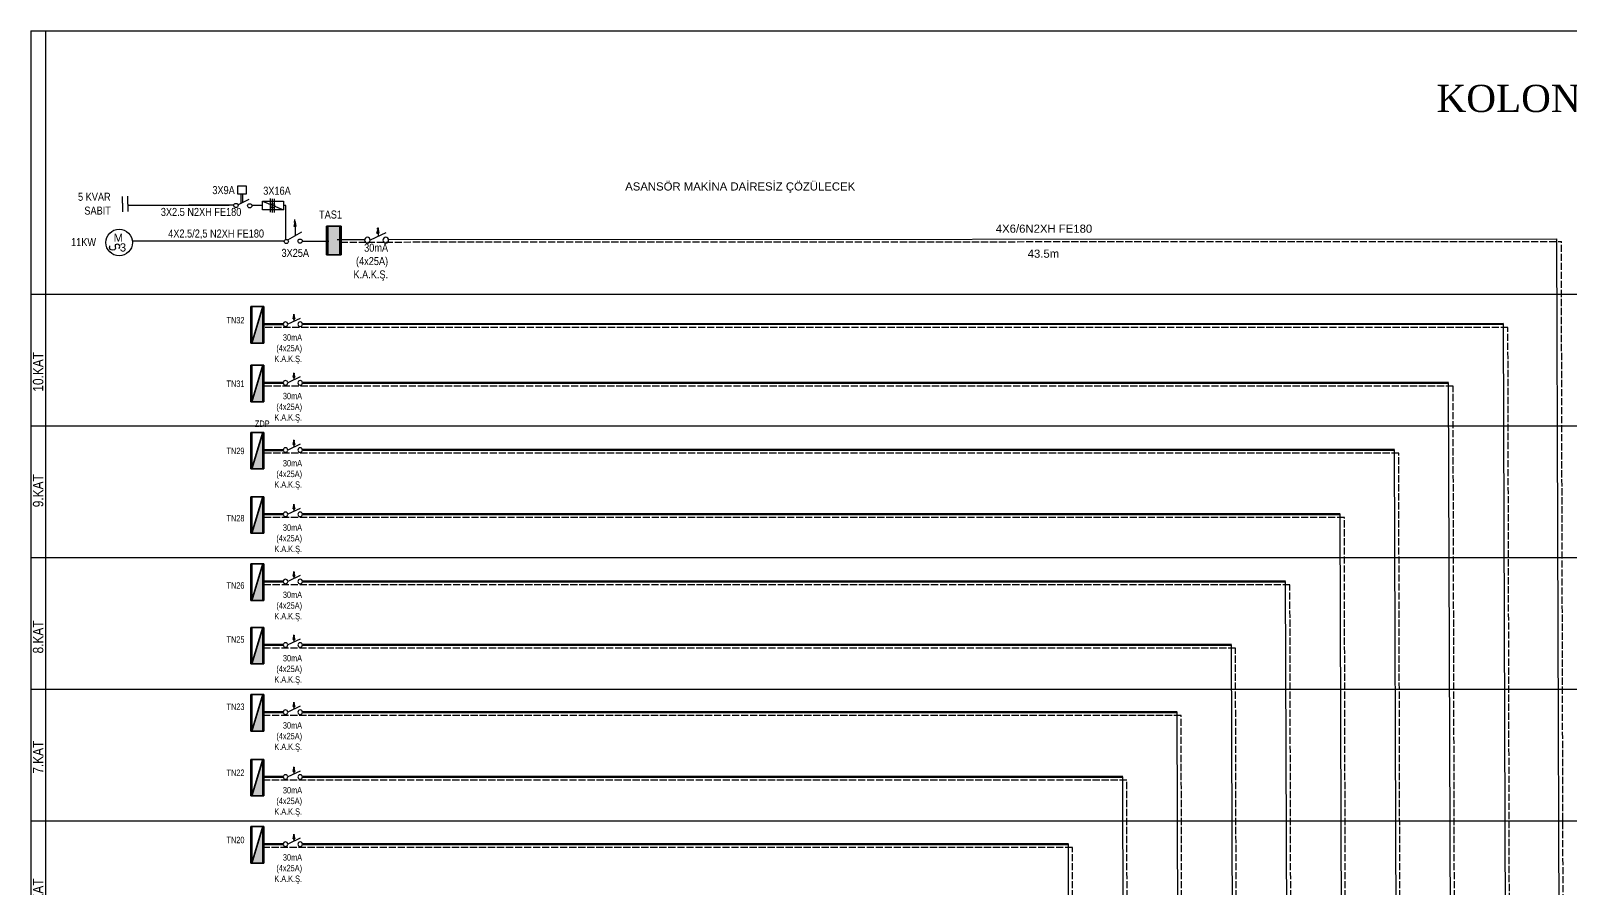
# Model space of a CAD drawing. Header units: millimetres. Extents: x 3395 to 31170, y 2853 to 7104.
# Drawn here: x 17489 to 20049, y 5678 to 7104 of the extents above; entities that cross this region are included whole.
import ezdxf

# ---------------------------------------------------------------- set-up
doc = ezdxf.new("R2010")
doc.units = ezdxf.units.MM
doc.linetypes.add('ACAD_ISO02W100', pattern=[15, 12, -3])
for name, color, linetype in [('Asansör', 200, 'Continuous'), ('AydınlatmaT.', 1, 'Continuous'), ('Elektrik T.', 4, 'Continuous'), ('HidraforY.', 140, 'Continuous'), ('TopraklamaY.', 3, 'ACAD_ISO02W100'), ('YazılarY.', 7, 'Continuous')]:
    doc.layers.add(name, color=color, linetype=linetype)
for name, color, linetype, lineweight in [('deha_elk tablo', 4, 'Continuous', 30), ('deha_elk yazı', 2, 'Continuous', 20), ('KOLON HATTI  LİNYESİ', 240, 'Continuous', 50)]:
    doc.layers.add(name, color=color, linetype=linetype, lineweight=lineweight)
doc.layers.add('Tablo', color=7, linetype='Continuous', true_color=0xff7f7f)
doc.styles.add('ALTYAZI', font='arial.ttf', dxfattribs={"width": 0.8, "height": 10})
doc.styles.add('MEKAN', font='times.ttf')
doc.styles.add('sh_elk yazı', font='ARIALN.TTF', dxfattribs={"height": 10})
doc.styles.add('TXTX', font='arial.ttf')

# ---------------------------------------------------------------- blocks, each defined once
blk = doc.blocks.new('şalt-kakş')
h = blk.add_hatch(color=2)
h.dxf.hatch_style = 1
h.paths.add_polyline_path([(12, 8.6), (13.2, 13.6), (14.5, 8.6)])
at = {"color": 4}
blk.add_lwpolyline([(12, 8.6), (13.2, 13.6), (14.5, 8.6), (12, 8.6)], dxfattribs=at)
at = {"layer": 'deha_elk tablo'}
blk.add_line((3.5, 9.2), (23, 0), dxfattribs=at)
at = {"layer": 'deha_elk tablo', "ltscale": 5}
blk.add_line((13.2, 8.6), (13.2, 4.6), dxfattribs=at)
for points in [[(12, 14.2), (14.5, 14.2)], [(13.2, 14.2), (13.2, 15.7)]]:
    blk.add_lwpolyline(points, dxfattribs=at)
blk.add_lwpolyline([(13.2, 13.6), (12, 8.6), (14.5, 8.6)], close=True, dxfattribs=at)
at = {"layer": 'deha_elk tablo', "ltscale": 0.5}
for centre in [(3.5, 0), (26.5, 0)]:
    blk.add_circle(centre, 3.5, dxfattribs=at)
blk = doc.blocks.new('tablo_sh şb tab-tali')
h = blk.add_hatch(color=2)
h.dxf.hatch_style = 1
h.paths.add_polyline_path([(-17.1, 1.5), (-17.1, 18.5), (40, 1.5)])
at = {"color": 4}
for p, q in [((-17.1, 18.5), (40, 1.5)), ((-17.1, 1.5), (-17.1, 18.5)), ((40, 1.5), (-17.1, 1.5))]:
    blk.add_line(p, q, dxfattribs=at)
at = {"layer": 'deha_elk tablo', "color": 4, "lineweight": 35}
for p, q in [((-17.1, 0), (-17.1, 20)), ((-17.1, 20), (40, 20)), ((-17.1, 18.5), (40, 1.5)), ((40, 0), (-17.1, 0)), ((40, 20), (40, 0))]:
    blk.add_line(p, q, dxfattribs=at)
for points in [[(-17.1, 18.5), (40, 18.5)], [(40, 1.5), (-17.1, 1.5)]]:
    blk.add_lwpolyline(points, dxfattribs=at)
blk = doc.blocks.new('tablo_sh şb tab-kuvvet')
at = {"layer": 'deha_elk tablo', "lineweight": 35}
h = blk.add_hatch(color=256, dxfattribs=at)
h.dxf.hatch_style = 1
h.paths.add_polyline_path([(40, 1.5), (40, 18.5), (0, 18.5), (0, 1.5)])
for p, q in [((0, 0), (0, 20)), ((0, 20), (40, 20)), ((40, 0), (0, 0)), ((40, 20), (40, 0))]:
    blk.add_line(p, q, dxfattribs=at)
blk.add_lwpolyline([(40, 1.5), (0, 1.5), (0, 18.5), (40, 18.5)], close=True, dxfattribs=at)

msp = doc.modelspace()

# ---------------------------------------------------------------- linework, layer by layer
at = {"layer": 'Asansör', "color": 32, "true_color": 0xcd6928}
for p in [(18082.5, 6757), (20038.2, 3630.6)]:
    msp.add_line(p, (20026.8, 6758.1), dxfattribs=at)
at = {"layer": 'AydınlatmaT.', "color": 4}
for p, q in [((17641.5, 6817.4), (17641.5, 6828.6)), ((17641.5, 6817.4), (17641.5, 6803.1)), ((17650.1, 6815.7), (17650.1, 6828.7)), ((17650.1, 6815.7), (17650.1, 6803.3))]:
    msp.add_line(p, q, dxfattribs=at)
at = {"layer": 'Elektrik T.', "color": 1}
for p, q in [((17650.1, 6813.7), (17818.7, 6813.7)), ((17826.2, 6813.7), (17751.8, 6813.7)), ((17873.9, 6813.2), (17855.7, 6813.2)), ((17913.1, 6813.4), (17908.4, 6813.4)), ((17913.1, 6756.9), (17913.1, 6813.4)), ((17910.3, 6753.8), (17657.6, 6753.8)), ((17940.2, 6754.1), (17984.4, 6754.1)), ((17998.4, 6756.7), (18043.9, 6756.7)), ((19949, 3630.7), (19938.1, 6616.7)), ((19857.9, 3519.7), (19847, 6518.7)), ((19767.1, 3519.7), (19756.7, 6406.9)), ((19676.4, 3519.7), (19666.3, 6300)), ((19585.6, 3519.7), (19575.9, 6188.2)), ((19494.9, 3519.7), (19485.6, 6082.7)), ((19404.1, 3519.7), (19395.2, 5971)), ((19313.4, 3519.7), (19304.9, 5863.2)), ((19222.6, 3519.7), (19214.5, 5751.5))]:
    msp.add_line(p, q, dxfattribs=at)
at = {"layer": 'KOLON HATTI  LİNYESİ'}
for p, q in [((17908.5, 6615.9), (17876.2, 6615.9)), ((19938.1, 6616.7), (17940.5, 6616.1)), ((17908.5, 6518.5), (17876.2, 6518.5)), ((19847, 6518.7), (17940.5, 6518.7)), ((17908.5, 6406.7), (17876.2, 6406.7)), ((19756.7, 6406.9), (17940.5, 6406.9)), ((17908.5, 6299.8), (17876.2, 6299.8)), ((19666.3, 6300), (17940.5, 6300)), ((17908.5, 6188), (17876.2, 6188)), ((19575.9, 6188.2), (17940.5, 6188.2)), ((17908.5, 6082.5), (17876.2, 6082.5)), ((19485.6, 6082.7), (17940.5, 6082.7)), ((17908.5, 5970.8), (17876.2, 5970.8)), ((19395.2, 5971), (17940.5, 5971)), ((17908.5, 5863), (17876.2, 5863)), ((19304.9, 5863.2), (17940.5, 5863.2)), ((17908.5, 5751.2), (17876.2, 5751.2)), ((19214.5, 5751.5), (17940.5, 5751.5))]:
    msp.add_line(p, q, dxfattribs=at)
at = {"layer": 'Tablo', "linetype": 'ByBlock'}
for p, q in [((17488.7, 7103.9), (17488.7, 2853.1)), ((17488.7, 7103.9), (25631.8, 7103.9)), ((17512.9, 7103.9), (17512.9, 2853.1)), ((17488.7, 6665.9), (25631.8, 6665.9)), ((17488.7, 6446.9), (25631.8, 6446.9)), ((17488.7, 6227.9), (25631.8, 6227.9)), ((17488.7, 6008.9), (25631.8, 6008.9)), ((17488.7, 5789.9), (25631.8, 5789.9))]:
    msp.add_line(p, q, dxfattribs=at)
at = {"layer": 'TopraklamaY.'}
for p, q in [((18004.1, 6752.6), (20034.5, 6753.7)), ((20042.8, 3586.2), (20034.5, 6753.7)), ((19945.6, 6610.5), (17876.2, 6610.4)), ((19953.6, 3453.1), (19945.6, 6610.5)), ((19854.4, 6513), (17876.2, 6513)), ((19862.3, 3412.9), (19854.4, 6513)), ((19764, 6401.3), (17876.2, 6401.3)), ((19771.5, 3412.9), (19764, 6401.3)), ((19673.5, 6294.3), (17876.2, 6294.3)), ((19680.8, 3412.9), (19673.5, 6294.3)), ((19583, 6182.6), (17876.2, 6182.6)), ((19590, 3412.9), (19583, 6182.6)), ((19492.5, 6077.1), (17876.2, 6077.1)), ((19499.3, 3412.9), (19492.5, 6077.1)), ((19402.1, 5965.3), (17876.2, 5965.3)), ((19408.5, 3412.9), (19402.1, 5965.3)), ((19311.6, 5857.5), (17876.2, 5857.5)), ((19317.8, 3412.9), (19311.6, 5857.5)), ((19221.1, 5745.8), (17876.2, 5745.8)), ((19227, 3412.9), (19221.1, 5745.8))]:
    msp.add_line(p, q, dxfattribs=at)
at = {"layer": 'YazılarY.', "color": 55, "true_color": 0x999b37}
for p, q in [((17832.9, 6814.7), (17852, 6823.7)), ((17838.8, 6817.6), (17838.8, 6832.2)), ((17841, 6832.2), (17841, 6818.3)), ((17873.9, 6820.3), (17908.8, 6820.3)), ((17873.9, 6806.3), (17873.9, 6820.3)), ((17873.9, 6820.3), (17908.8, 6806.3)), ((17887.4, 6802.4), (17887.4, 6825)), ((17891, 6801.9), (17891, 6824.5)), ((17894, 6801.9), (17894, 6824.5)), ((17908.8, 6820.3), (17908.8, 6806.3)), ((17908.8, 6806.3), (17873.9, 6806.3)), ((17926.3, 6786), (17929.8, 6786)), ((17926.5, 6778.2), (17928.2, 6785.4)), ((17928.1, 6786), (17928.1, 6790.2)), ((17928.2, 6785.4), (17929.8, 6778.2)), ((17916.3, 6756.1), (17939.7, 6769.6)), ((17929.8, 6778.2), (17926.5, 6778.2)), ((17928.2, 6778.2), (17928.2, 6762.7)), ((17909.1, 6753.8), (17910.3, 6753.8))]:
    msp.add_line(p, q, dxfattribs=at)
msp.add_lwpolyline([(17833.3, 6832.1), (17833.3, 6846.1), (17847.2, 6846.1), (17847.2, 6832.1)], close=True, dxfattribs=at)
for centre in [(17829.9, 6813.4), (17852.9, 6812.9), (17890.8, 6812.9), (17913.8, 6753.5), (17936.7, 6754.1)]:
    msp.add_circle(centre, 3.48, dxfattribs=at)
at = {"layer": 'YazılarY.', "color": 37}
msp.add_circle((17635.6, 6751.8), 22.1, dxfattribs=at)
msp.add_spline([(17635.9, 6742.1), (17635.9, 6747.7), (17629.3, 6747.7), (17629.3, 6741), (17620.4, 6741), (17620.4, 6746.2)], degree=3, dxfattribs=at)
at = {"layer": 'YazılarY.', "color": 55, "true_color": 0x999b37}
msp.add_solid([(17929.8, 6778.2), (17926.5, 6778.2), (17928.2, 6785.4)], dxfattribs=at)

# ---------------------------------------------------------------- block references
at = {"layer": 'deha_elk tablo', "xscale": 1.064798200488, "yscale": 1.064798200488, "zscale": 1.064798200488, "rotation": 90.00000000000001}
for p in [(17876.2, 6602.6), (17876.2, 6505.1), (17876.2, 6393.4), (17876.2, 6286.4), (17876.2, 6174.7), (17876.2, 6069.2), (17876.2, 5957.4), (17876.2, 5849.6), (17876.2, 5737.9)]:
    msp.add_blockref('tablo_sh şb tab-tali', p, dxfattribs=at)
at = {"layer": 'deha_elk tablo', "xscale": -1.064798200488, "yscale": 1.064798200488, "zscale": 1.064798200488}
for p in [(17940.5, 6615.9), (17940.5, 6518.5), (17940.5, 6406.7), (17940.5, 6299.8), (17940.5, 6188), (17940.5, 6082.5), (17940.5, 5970.8), (17940.5, 5863), (17940.5, 5751.2)]:
    msp.add_blockref('şalt-kakş', p, dxfattribs=at)
at = {"layer": 'HidraforY.', "xscale": 1.2, "yscale": 1.2, "zscale": 1.2, "rotation": 90}
msp.add_blockref('tablo_sh şb tab-kuvvet', (18004.7, 6731.1), dxfattribs=at)
at = {"layer": 'YazılarY.', "color": 55, "true_color": 0x999b37, "xscale": -1.33099775061, "yscale": 1.33099775061, "zscale": 1.33099775061}
msp.add_blockref('şalt-kakş', (18083.8, 6755.8), dxfattribs=at)

# ---------------------------------------------------------------- texts
at = {"layer": 'deha_elk yazı', "ltscale": 5, "style": 'sh_elk yazı'}
for s, p in [('TN32', (17814.3, 6617.3)), ('TN31', (17814.3, 6511.7)), (' ZDP', (17858.1, 6445.2)), ('TN29', (17814.3, 6399.9)), ('TN28', (17814.3, 6288)), ('TN26', (17814.3, 6176.2)), ('TN25', (17814.3, 6086.3)), ('TN23', (17814.3, 5974.5)), ('TN22', (17814.3, 5864.7)), ('TN20', (17814.3, 5752.9))]:
    msp.add_text(s, height=10.65, dxfattribs=at).set_placement(p)
at = {"layer": 'deha_elk yazı', "ltscale": 5, "char_height": 10.65, "attachment_point": 3, "style": 'sh_elk yazı'}
for insert in [(17939.9, 6599.2), (17939.9, 6501.8), (17939.9, 6390.1), (17939.9, 6283.1), (17939.9, 6171.3), (17939.9, 6065.9), (17939.9, 5954.1), (17939.9, 5846.3), (17939.9, 5734.6)]:
    msp.add_mtext('30mA\\P(4x25A)\\PK.A.K.Ş.', dxfattribs=dict(at, insert=insert))
at = {"layer": 'YazılarY.', "color": 3, "style": 'MEKAN'}
msp.add_text('KOLON ŞEMASI', height=45.302, dxfattribs=at).set_placement((19827, 6968.8))
at = {"layer": 'YazılarY.', "color": 2, "ltscale": 5, "style": 'sh_elk yazı'}
for s, p in [('3X9A', (17790.7, 6832.3)), ('3X16A', (17875.3, 6831.3)), ('5 KVAR', (17567.3, 6821.2)), ('SABIT', (17577.8, 6798.2)), ('3X2.5 N2XH FE180', (17705, 6796)), ('TAS1', (17968.2, 6791.7)), ('4X2.5/2,5 N2XH FE180', (17717.3, 6760.1)), ('11KW', (17555.7, 6745.9)), ('3X25A', (17905.7, 6727.9))]:
    msp.add_text(s, height=13.31, dxfattribs=at).set_placement(p)
at = {"layer": 'YazılarY.', "color": 2, "linetype": 'ByBlock', "lineweight": -2, "style": 'TXTX'}
for s, p in [('ASANSÖR MAKİNA DAİRESİZ ÇÖZÜLECEK', (18477.4, 6838.3)), ('4X6/6N2XH FE180', (19093.8, 6768.1)), ('43.5m', (19146.8, 6726.5))]:
    msp.add_text(s, height=13.5, dxfattribs=at).set_placement(p)
at = {"layer": 'YazılarY.', "color": 37, "style": 'ALTYAZI'}
for s, p in [('M', (17626.4, 6753.1)), ('3', (17636.7, 6736.8))]:
    msp.add_text(s, height=13.6, dxfattribs=at).set_placement(p)
at = {"layer": 'YazılarY.', "color": 2, "ltscale": 5, "style": 'sh_elk yazı'}
for s, p in [('10.KAT', (17509.5, 6503.8)), ('9.KAT', (17509.5, 6311.6)), ('8.KAT', (17509.5, 6068.4)), ('7.KAT', (17509.5, 5868.4)), ('6.KAT', (17509.5, 5639.3))]:
    msp.add_text(s, height=17.25, rotation=90, dxfattribs=at).set_placement(p)
at = {"layer": 'YazılarY.', "color": 2, "ltscale": 5, "insert": (18083, 6749.8), "char_height": 13.31, "attachment_point": 3, "style": 'sh_elk yazı'}
msp.add_mtext('30mA\\P(4x25A)\\PK.A.K.Ş.', dxfattribs=at)

doc.saveas('drawing.dxf')
